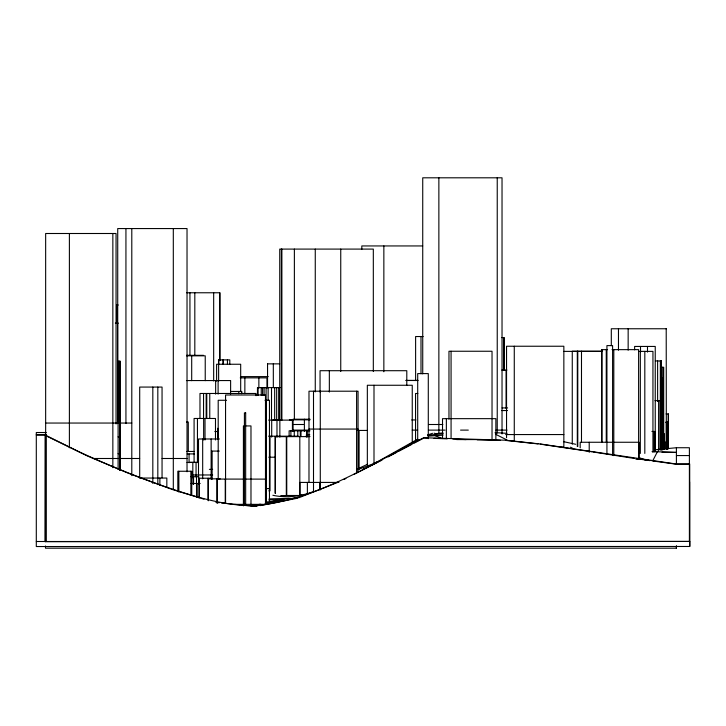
<?xml version="1.0" encoding="UTF-8"?>
<svg xmlns="http://www.w3.org/2000/svg" width="726" height="726" viewBox="0 0 726 726"><rect width="100%" height="100%" fill="white"/><g stroke="black" fill="none" stroke-linecap="round" stroke-linejoin="round"><path stroke-width="1.09" d="M46.301 432.514L36.3 432.514L36.3 546.542L689.7 546.478L689.7 541.442L45.248 541.669L45.366 435.11M676.405 548.194L676.405 546.016L676.405 548.194L45.484 548.194L45.484 545.97M442.987 432.896L435.727 433.703L435.4 435.8L441.254 438.059M292.587 498.753L292.678 498.227L298.304 497.501M658.872 450.329L657.393 451.781L653.037 460.22L653.899 461.119M417.35 439.339L370.687 465.548M390.769 455.157L418.167 439.666M387.983 456.963L396.995 452.216M399.001 451.155L412.014 444.294M414.02 443.241L424.038 437.959L428.458 438.132M343.915 479.505L345.921 478.488M353.934 474.405L381.976 460.13M357.355 469.005L367.61 464.25M376.803 462.444L357.564 469.74M298.903 497.737L338.86 481.964M373.854 463.152L377.874 461.645M293.867 498.49L288.34 498.399L265.371 503.944M427.65 434.947L432.551 433.304M265.081 503.762L282.214 499.615L277.477 499.905L265.798 503.354M312.216 492.037C299.802 496.557 285.681 498.127 272.867 495.268M363.608 468.742L365.305 468.279M262.041 504.398L255.788 505.723L251.359 505.65M262.122 504.606L255.788 505.904L251.26 505.686M262.721 504.661L255.788 506.049L251.269 505.786M265.444 504.116L275.898 502.147M260.217 505.614L280.136 501.666M282.35 501.221L297.851 498.154M260.398 504.18L258.129 504.615M265.516 503.172L268.584 502.564M443.169 433.749L427.777 435.201M655.369 449.739L676.405 447.733L689.391 447.733L689.391 541.85M443.069 435.146L428.159 436.154M271.588 501.693L266.451 501.911M288.34 498.399L269.174 498.898M494.987 432.787L497.256 432.76M268.865 499.924L277.477 499.905M422.686 245.942L361.811 245.942L361.811 249.345M186.664 292.769L219.914 292.769L219.914 360.604M118.265 305.02L116.704 305.02L116.704 323.152M115.343 323.097L118.347 323.097M666.341 328.76L611.301 328.76L611.301 345.694M423.158 336.537L415.617 336.537L415.617 380.587M501.784 337.572L504.252 337.572L504.252 370.333M607.562 349.642L601.654 349.642L601.654 442.098M612.054 349.642L638.617 349.642L638.617 459.004M602.516 351.212L572.269 351.212L572.269 444.221M563.884 351.384L602.344 351.384M638.617 351.384L652.946 351.384L652.946 452.298M186.518 355.332L203.543 355.332M186.491 355.822L205.231 355.822L205.231 380.669M655.387 360.94L661.313 360.94M267.54 363.862L279.737 363.862M660.515 367.256L663.7 367.256L663.7 448.514M501.802 370.069L506.93 370.069M240.578 376.613L268.23 376.613M240.233 377.865L266.968 377.865L266.968 388.02M660.533 377.729L662.584 377.729L662.675 450.038M405.807 380.415L418.067 380.415M186.446 380.56L230.623 380.56L230.623 394.127M406.324 380.497L417.641 380.497M280.2 387.62L257.458 387.62L257.458 395.498M230.587 391.441L241.676 391.441L241.676 393.701L241.613 391.441M417.831 393.492L415.562 393.492L415.562 439.611M226.557 400.271L218.199 400.271L218.199 479.414M265.026 400.271L269.464 400.271L269.464 500.94M655.024 400.616L660.596 400.616L660.596 449.24M502.056 407.921L507.601 407.921M501.847 410.544L507.483 410.544M666.051 413.938L668.455 413.938L668.455 448.713M309.984 419.211L293.086 419.211L293.095 431.444M272.958 419.828L281.398 419.828M289.429 419.828L309.984 419.828M411.733 419.946L415.925 419.946M268.684 420.118L293.095 420.118M186.546 422.024L188.288 422.024L188.288 451.463M665.66 422.214L667.684 422.214L667.684 448.995M45.656 423.049L131.796 423.049M293.476 424.501L303.459 424.501M428.458 424.501L442.851 424.501M308.986 429.066L358.054 429.066M293.476 430.11L309.067 430.11M412.259 430.11L417.613 430.11M428.458 430.11L445.065 430.11M460.565 430.11L468.306 430.11M495.985 430.11L507.047 430.11M357.119 430.427L367.311 430.427M310.011 430.799L289.12 430.799L289.12 436.408M214.842 431.525L218.217 431.525M651.912 431.462L654.779 431.462L654.798 451.962M505.632 434.565L563.848 434.565M36.3 434.647L46.301 434.647M309.793 434.801L306.39 434.801L306.39 437.052M36.3 435.101L46.301 435.101L46.301 541.505M654.798 435.137L655.397 435.137L655.397 450.837M268.584 436.172L298.332 436.172M310.011 436.598L275.19 436.671L275.19 493.29M118.102 436.852L120.099 436.852M219.397 438.985L198.497 438.985L198.497 477.726M456.6 439.584L492.028 439.584L492.028 351.248L448.967 351.248L448.967 419.192M493.616 439.684L495.867 439.684L495.867 418.657L442.515 418.657L442.515 438.577M663.909 442.179L666.169 442.179L666.169 448.822M662.675 446.681L664.018 446.681M561.588 447.189L563.848 447.189L563.848 346.238L506.548 346.238L506.548 437.724M219.306 451.082L211.72 451.082L211.72 479.296M186.836 451.463L194.305 451.463M118.102 453.677L120.099 453.677M187.19 453.913L194.523 453.913M676.405 455.565L689.391 455.565M268.847 457.208L275.236 457.208M92.783 458.496L139.646 458.496M162.089 458.496L187.027 458.496M635.84 459.086L639.17 459.086L639.17 442.261L580.183 442.261L580.183 447.869M190.13 462.308L198.298 462.308M187.027 462.453L192.817 462.453L192.817 477.817M652.057 460.874L676.405 464.213L689.391 464.213M209.36 469.368L212.636 469.368M192.218 474.976L212.682 474.976M190.983 476.719L198.761 476.719L198.761 484.396M139.701 478.053L166.835 478.053L166.835 487.518M212.128 478.225L199.369 478.225L199.369 497.972M220.196 478.842L208.262 478.842L208.262 500.786M265.48 479.124L217.419 479.078L217.419 503.218M338.779 482.418L299.911 482.418L299.911 495.032L302.043 495.032M191.029 483.48L200.185 483.48M266.451 488.598L269.464 488.598M268.847 490.849L270.008 490.849L270.008 436.172M280.817 495.559L286.316 495.559L286.316 436.671M234.434 504.361L265.48 504.361L265.48 394.998L225.559 394.998L225.568 503.263M241.803 505.423L244.045 505.423M250.788 505.423L256.886 505.423M36.3 541.505L689.7 541.442M662.012 452.18L676.405 452.407L652.057 451.608M477.163 439.82L500.414 440.319M505.94 440.446L538.048 443.913M433.994 438.341L447.28 438.858M452.815 439.067L466.092 439.584M495.985 432.687L507.047 433.331M215.94 502.392L219.261 502.737M221.475 502.964L240.288 504.897M242.502 505.124L254.681 506.376M540.253 444.158L592.28 451.853M636.557 458.75L649.843 460.574M593.387 452.026L634.342 458.451M638.481 457.38L644.679 459.694L650.124 460.602M563.503 441.644L575.682 444.276M644.652 459.694L645.586 459.966M434.057 433.195L435.727 433.703M171.663 489.306L198.625 497.546M200.784 498.208L204.015 499.198M130.653 474.151L170.61 488.916M129.6 473.769L87.537 456.037L46.482 436.036M495.577 434.248L507.002 439.992M570.518 447.171L573.404 448.722M45.248 541.669L45.275 435.065L79.216 451.871C112.158 467.027 145.908 480.521 180.393 491.765C204.95 499.597 230.078 506.131 256.051 505.677C317.398 499.561 369.942 464.749 423.703 437.742L505.922 440.228L540.788 444.04L676.069 463.987L689.7 463.987L689.7 546.478M689.6 481.855L689.6 546.478M676.405 447.733L676.405 464.213M668.219 413.938L668.219 448.713M667.457 422.214L667.457 448.995M667.385 422.214L667.385 448.995M667.149 422.214L667.149 448.995M666.377 422.214L666.377 448.995M666.214 328.76L666.341 449.512M664.671 442.179L664.671 448.822M664.29 449.285L664.29 433.794L664.054 449.285M662.738 367.256L662.738 448.514M662.375 377.729L662.375 449.512M661.241 360.94L661.313 450.011M661.159 360.94L661.159 450.011M660.333 360.94L660.333 450.011M660.233 400.616L660.233 449.24M658.609 400.616L658.609 449.24M657.62 360.94L657.62 401.532M655.242 450.465L655.242 346.438L634.624 346.438L634.624 349.832M654.099 431.462L654.099 451.39M647.492 346.438L647.492 352.092M644.815 351.384L644.815 453.432M640.513 346.438L640.513 352.092M640.332 351.384L640.332 453.432M628.153 328.76L628.153 350.204M618.47 328.76L618.47 350.204M613.806 349.642L613.806 455.619M612.599 454.966L612.599 345.603L606.927 345.603L606.927 453.841M606.255 349.642L606.255 442.098M601.954 349.642L601.954 442.098M589.213 442.261L589.213 452.352M581.49 351.212L581.49 441.952M577.778 351.212L577.778 446.49M577.306 351.212L577.306 446.49M514.271 346.238L514.271 441.517M506.067 370.069L506.067 408.439M503.626 337.572L503.626 370.333M503.608 337.572L503.608 370.333M502.029 433.966L502.029 177.806L422.732 177.806L422.732 373.89M497.237 177.806L497.237 432.832M451.073 351.248L451.073 438.45M446.363 418.657L446.363 438.577M438.867 177.806L438.867 432.832M428.286 438.649L428.286 373.591L417.704 373.591L417.704 440.891M420.998 336.537L420.998 373.808M412.25 441.544L412.25 385.261L367.338 385.261L367.338 465.185M406.796 385.315L406.796 370.705L320.057 370.705L320.057 392.049M383.854 245.942L383.854 371.766M373.999 385.261L373.999 464.059M373.318 371.485L373.318 249.091L279.746 249.091L279.746 420.218M359.098 430.427L359.098 469.168M358.054 471.873L358.054 391.205L308.986 391.205L308.986 482.019M356.593 391.205L356.593 472.998M340.748 249.091L340.748 371.485M329.341 370.705L329.341 392.049M320.284 391.205L320.284 489.905M319.821 482.418L319.821 489.778M315.265 249.091L315.265 391.886M313.505 391.205L313.505 492.155M307.379 482.418L307.379 493.979M307.162 430.799L307.207 437.052M306.617 430.799L306.617 436.408M304.394 419.211L304.394 431.317M301 430.799L301 436.408M300.301 430.799L300.301 436.408M299.811 436.598L299.811 495.486L286.752 495.486L286.752 436.598M297.796 430.799L297.796 436.408M294.375 249.091L294.375 419.084M294.266 430.799L294.266 436.408M292.415 420.118L292.415 431.444M290.899 430.799L290.899 436.408M281.879 249.091L281.879 420.218M281.37 249.091L281.37 420.218M279.855 420.118L279.855 437.106M278.684 387.62L278.684 420.245M276.978 420.118L276.978 437.106M276.67 387.62L276.67 420.245M275.326 436.671L275.326 493.29M274.673 387.62L274.673 420.245M273.321 363.862L273.33 387.611M271.696 420.118L271.696 437.106M271.515 387.62L271.515 420.245M268.148 387.62L268.148 399.99M267.549 363.862L267.54 387.611M266.451 400.271L266.451 502.056M266.097 387.62L266.097 399.99M264.092 387.62L264.092 395.498M262.576 387.62L262.576 395.498M261.251 387.62L261.251 395.498M258.873 377.865L258.864 388.02M257.984 387.62L257.984 395.498M257.585 387.62L257.585 395.498M256.033 395.715L256.033 393.474L199.986 393.474L199.986 418.149M250.978 505.859L250.978 425.935L243.41 425.935L243.41 505.859M244.871 377.865L244.853 393.655M240.687 391.241L240.687 364.252L216.611 364.252L216.611 381.123M238.818 391.441L238.781 393.701M229.797 364.388L229.797 359.878L218.626 359.878L218.635 381.123M227.429 359.878L227.438 364.388M225.241 479.078L225.241 503.218M223.2 359.878L223.2 364.388M223.172 359.878L223.172 364.388M219.724 292.769L219.724 360.604M218.707 359.878L218.707 364.388M218.109 380.56L218.109 394.127M217.791 428.222L217.791 439.357M216.829 478.842L216.829 502.982M215.649 380.56L215.649 394.127M215.486 439.992L215.486 418.475L194.087 418.475L194.087 462.634M213.671 292.769L213.671 380.959M211.856 451.082L211.856 479.296M211.13 438.985L211.13 478.833M209.76 393.474L209.76 418.149M208.117 478.225L208.117 500.169M206.774 393.474L206.774 418.149M206.175 393.474L206.175 418.149M205.013 418.475L205.013 439.992M203.552 393.474L203.552 418.149M203.643 418.475L203.643 439.992M202.681 438.985L202.681 478.833M199.024 483.48L199.024 498.063M197.445 418.475L197.445 462.634M197.145 483.48L197.145 496.938M196.501 476.719L196.537 496.938M196.056 462.308L196.056 476.891M194.813 292.769L194.813 354.95M193.561 476.719L193.561 484.396M193.207 476.719L193.207 484.396M191.755 495.395L191.755 471.256L177.834 471.256L177.834 491.003M191.7 355.822L191.7 380.669M190.865 471.256L190.865 495.395M189.94 292.769L189.94 354.95M189.069 453.913L189.069 462.771M187.027 471.782L187.027 228.563L117.721 228.563L117.721 423.494M178.841 471.256L178.868 492.101M173.305 228.563L173.305 489.487M162.052 477.808L162.052 387.067L139.701 387.067L139.701 477.808M159.883 478.053L159.883 485.413M157.823 387.067L157.823 484.614M152.823 387.067L152.823 483.48M131.796 228.563L131.796 475.621M125.934 228.563L125.934 423.494M120.099 470.502L120.099 361.14L118.102 361.14L118.102 469.377M119.835 361.14L119.835 470.502M117.603 323.097L117.603 423.594M116.822 305.02L116.822 323.152M116.051 423.966L116.051 233.5L45.656 233.5L45.656 435.328M112.848 233.5L112.848 467.689M69.387 233.5L69.387 447.779M45.484 432.959L45.484 435.083M245.669 412.876L244.417 412.876L244.417 505.414L245.669 505.414L245.669 412.876"/></g></svg>
